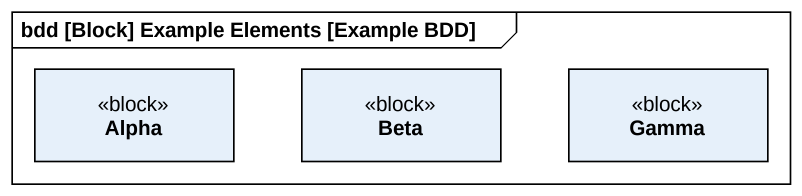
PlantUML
@startuml
mainframe bdd [Block] Example Elements [Example BDD]
hide circle
hide empty members
class Alpha <<block>>
class Beta <<block>>
class Gamma <<block>>
@enduml
